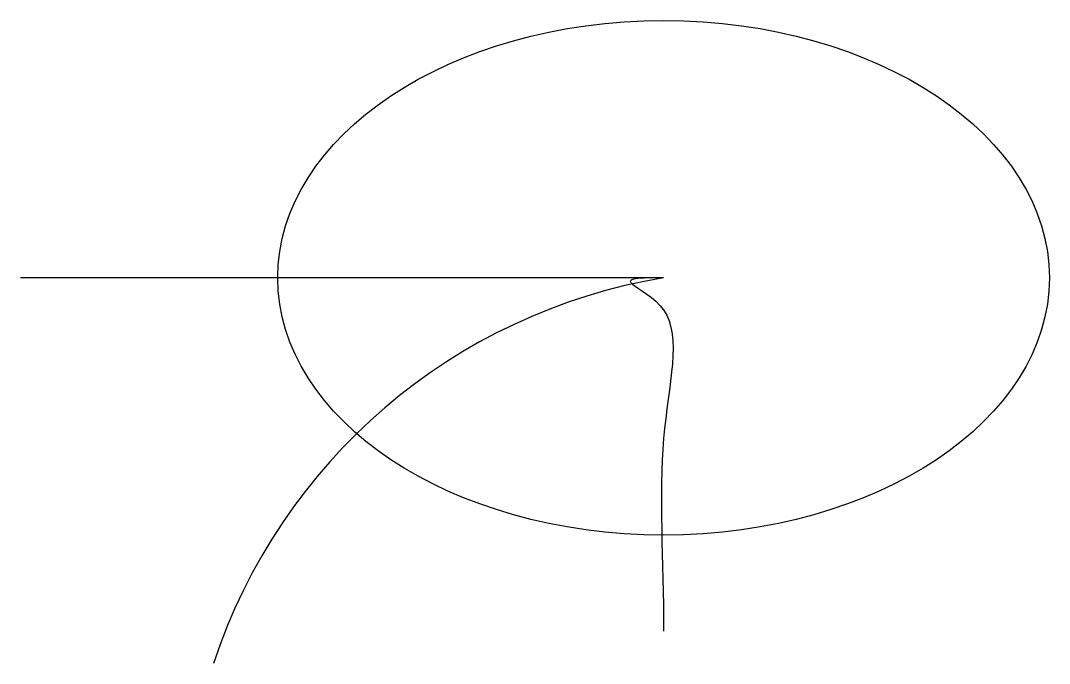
# Model space of a CAD drawing. Header units: feet. Extents: x -200 to 120, y -120 to 80.
import ezdxf

# ---------------------------------------------------------------- set-up
doc = ezdxf.new("R2010")
doc.units = ezdxf.units.FT
doc.header["$MEASUREMENT"] = 0

msp = doc.modelspace()

# ---------------------------------------------------------------- linework, layer by layer
msp.add_line((0, 0), (-200, 0))
msp.add_arc((29.26, -175.8), 178.22, 99.4483, 161.7543)
msp.add_ellipse((0, 0), major_axis=(120, 0), ratio=0.667)
at = {"start_tangent": (-1, 0), "end_tangent": (0, -1)}
msp.add_spline([(0, 0), (0, -10, -60), (0, -50, -110), (0, -110, -140)], degree=3, dxfattribs=at)

doc.saveas('drawing.dxf')
